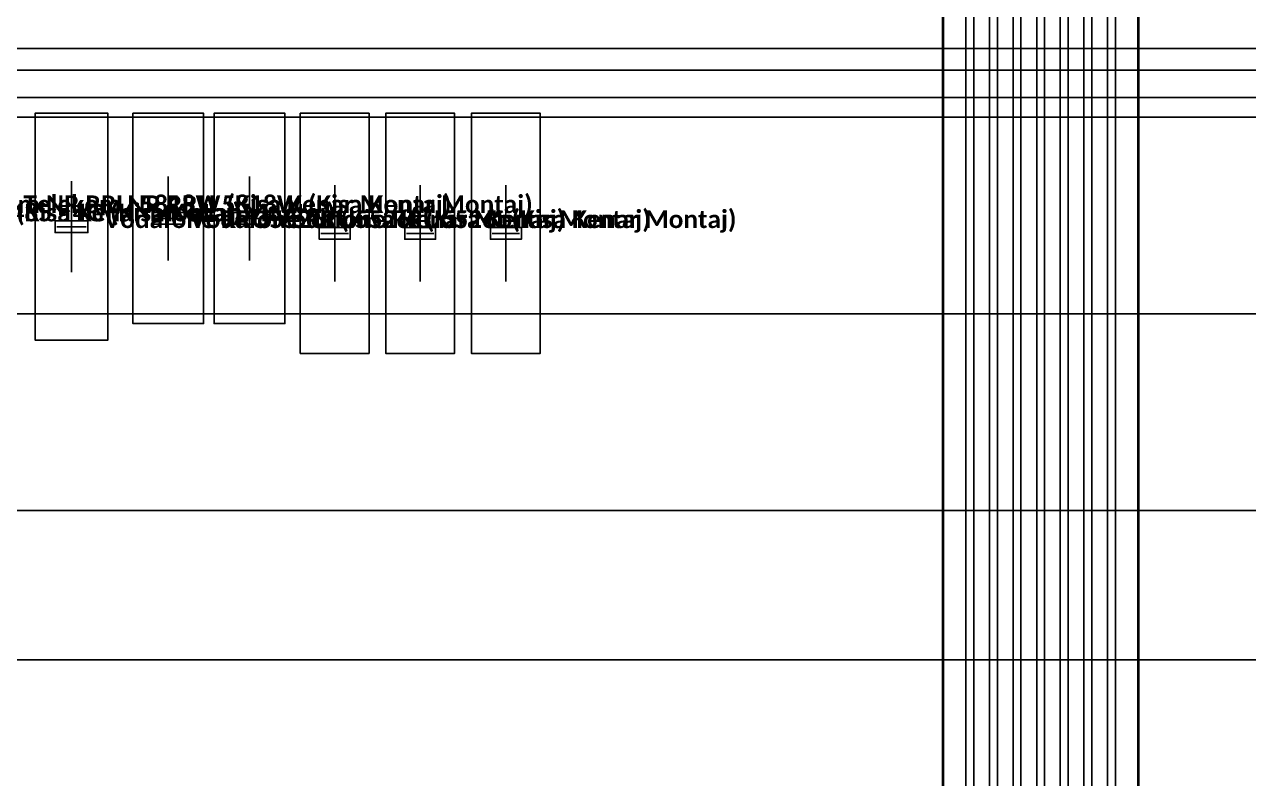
# Model space of a CAD drawing. Header units: millimetres. Extents: x -25000 to 25000, y -60388 to 35000.
# Drawn here: x -2584 to 529, y 618 to 2536 of the extents above; entities that cross this region are included whole.
import ezdxf
from ezdxf.enums import TextEntityAlignment as Align

# ---------------------------------------------------------------- set-up
doc = ezdxf.new("R2010")
doc.units = ezdxf.units.MM
for name, color, linetype in [('CELIK_KIRIS_KOLON', 9, 'CONTINUOUS'), ('EKP_TURK_TELEKOM_RRU', 4, 'CONTINUOUS'), ('EKP_TURKCELL_RRU', 5, 'CONTINUOUS'), ('EKP_VODAFONE_RRU', 1, 'CONTINUOUS'), ('KBL_ENERJI_2X25', 5, 'CONTINUOUS'), ('MONTAJ_BORULARI', 2, 'CONTINUOUS'), ('TAVA_PROFILI', 6, 'CONTINUOUS'), ('ZEMIN_PLATFORM', 8, 'CONTINUOUS')]:
    doc.layers.add(name, color=color, linetype=linetype)
doc.styles.get("Standard").update_dxf_attribs({"font": 'calibrib.ttf'})

msp = doc.modelspace()

# ---------------------------------------------------------------- linework, layer by layer
at = {"layer": 'CELIK_KIRIS_KOLON'}
for p, q in [((6500, 2475, 2000), (-6500, 2475, 2000)), ((6500, 2475, 10000), (-6500, 2475, 10000)), ((-6500, 2350, 2000), (6500, 2350, 2000)), ((-6500, 2350, 10000), (6500, 2350, 10000))]:
    msp.add_line(p, q, dxfattribs=at)
for points in [[(-6500, 2350, 2000), (6500, 2350, 2000), (6500, 2475, 2000), (-6500, 2475, 2000)], [(-6500, 2350, 10000), (6500, 2350, 10000), (6500, 2475, 10000), (-6500, 2475, 10000)], [(-6500, 2475, 2000), (6500, 2475, 2000), (6500, 2475, 10000), (-6500, 2475, 10000)], [(-6500, 2350, 2000), (6500, 2350, 2000), (6500, 2350, 10000), (-6500, 2350, 10000)]]:
    msp.add_3dface(points, dxfattribs=at)
at = {"layer": 'EKP_TURK_TELEKOM_RRU'}
for p, q in [((-2128.5, 2310, 21310), (-2308.5, 2310, 21310)), ((-2308.5, 2310, 21310), (-2308.5, 1775, 21310)), ((-2128.5, 2310, 21945), (-2308.5, 2310, 21945)), ((-2308.5, 2310, 21945), (-2308.5, 1775, 21945)), ((-2308.5, 2310, 21310), (-2308.5, 2310, 21945)), ((-2128.5, 1775, 21310), (-2128.5, 2310, 21310)), ((-2128.5, 1775, 21945), (-2128.5, 2310, 21945)), ((-2128.5, 2310, 21310), (-2128.5, 2310, 21945)), ((-1921.8, 2310, 21310), (-2101.8, 2310, 21310)), ((-2101.8, 2310, 21310), (-2101.8, 1775, 21310)), ((-1921.8, 2310, 21945), (-2101.8, 2310, 21945)), ((-2101.8, 2310, 21945), (-2101.8, 1775, 21945)), ((-2101.8, 2310, 21310), (-2101.8, 2310, 21945)), ((-1921.8, 1775, 21310), (-1921.8, 2310, 21310)), ((-1921.8, 1775, 21945), (-1921.8, 2310, 21945)), ((-1921.8, 2310, 21310), (-1921.8, 2310, 21945)), ((-2218.5, 1935.5, 21945), (-2218.5, 2149.5, 21945)), ((-2011.8, 1935.5, 21945), (-2011.8, 2149.5, 21945)), ((-2178, 2057.5, 21945), (-2259, 2057.5, 21945)), ((-2259, 2057.5, 21945), (-2259, 2027.5, 21945)), ((-2178, 2057.5, 21975), (-2259, 2057.5, 21975)), ((-2259, 2057.5, 21975), (-2259, 2027.5, 21975)), ((-2259, 2057.5, 21945), (-2259, 2057.5, 21975)), ((-2178, 2027.5, 21945), (-2178, 2057.5, 21945)), ((-2178, 2027.5, 21975), (-2178, 2057.5, 21975)), ((-2178, 2057.5, 21945), (-2178, 2057.5, 21975)), ((-1971.3, 2057.5, 21945), (-2052.3, 2057.5, 21945)), ((-2052.3, 2057.5, 21945), (-2052.3, 2027.5, 21945)), ((-1971.3, 2057.5, 21975), (-2052.3, 2057.5, 21975)), ((-2052.3, 2057.5, 21975), (-2052.3, 2027.5, 21975)), ((-2052.3, 2057.5, 21945), (-2052.3, 2057.5, 21975)), ((-1971.3, 2027.5, 21945), (-1971.3, 2057.5, 21945)), ((-1971.3, 2027.5, 21975), (-1971.3, 2057.5, 21975)), ((-1971.3, 2057.5, 21945), (-1971.3, 2057.5, 21975)), ((-2259, 2027.5, 21945), (-2178, 2027.5, 21945)), ((-2259, 2027.5, 21975), (-2178, 2027.5, 21975)), ((-2259, 2027.5, 21945), (-2259, 2027.5, 21975)), ((-2254.5, 2042.5, 21945), (-2182.5, 2042.5, 21945)), ((-2178, 2027.5, 21945), (-2178, 2027.5, 21975)), ((-2052.3, 2027.5, 21945), (-1971.3, 2027.5, 21945)), ((-2052.3, 2027.5, 21975), (-1971.3, 2027.5, 21975)), ((-2052.3, 2027.5, 21945), (-2052.3, 2027.5, 21975)), ((-2047.8, 2042.5, 21945), (-1975.8, 2042.5, 21945)), ((-1971.3, 2027.5, 21945), (-1971.3, 2027.5, 21975)), ((-2308.5, 1775, 21310), (-2128.5, 1775, 21310)), ((-2308.5, 1775, 21945), (-2128.5, 1775, 21945)), ((-2308.5, 1775, 21310), (-2308.5, 1775, 21945)), ((-2128.5, 1775, 21310), (-2128.5, 1775, 21945)), ((-2101.8, 1775, 21310), (-1921.8, 1775, 21310)), ((-2101.8, 1775, 21945), (-1921.8, 1775, 21945)), ((-2101.8, 1775, 21310), (-2101.8, 1775, 21945)), ((-1921.8, 1775, 21310), (-1921.8, 1775, 21945))]:
    msp.add_line(p, q, dxfattribs=at)
for points in [[(-2308.5, 1775, 21310), (-2128.5, 1775, 21310), (-2128.5, 2310, 21310), (-2308.5, 2310, 21310)], [(-2308.5, 1775, 21945), (-2128.5, 1775, 21945), (-2128.5, 2310, 21945), (-2308.5, 2310, 21945)], [(-2308.5, 2310, 21310), (-2128.5, 2310, 21310), (-2128.5, 2310, 21945), (-2308.5, 2310, 21945)], [(-2308.5, 1775, 21310), (-2308.5, 2310, 21310), (-2308.5, 2310, 21945), (-2308.5, 1775, 21945)], [(-2128.5, 1775, 21310), (-2128.5, 2310, 21310), (-2128.5, 2310, 21945), (-2128.5, 1775, 21945)], [(-2101.8, 1775, 21310), (-1921.8, 1775, 21310), (-1921.8, 2310, 21310), (-2101.8, 2310, 21310)], [(-2101.8, 1775, 21945), (-1921.8, 1775, 21945), (-1921.8, 2310, 21945), (-2101.8, 2310, 21945)], [(-2101.8, 2310, 21310), (-1921.8, 2310, 21310), (-1921.8, 2310, 21945), (-2101.8, 2310, 21945)], [(-2101.8, 1775, 21310), (-2101.8, 2310, 21310), (-2101.8, 2310, 21945), (-2101.8, 1775, 21945)], [(-1921.8, 1775, 21310), (-1921.8, 2310, 21310), (-1921.8, 2310, 21945), (-1921.8, 1775, 21945)], [(-2259, 2027.5, 21945), (-2178, 2027.5, 21945), (-2178, 2057.5, 21945), (-2259, 2057.5, 21945)], [(-2259, 2027.5, 21975), (-2178, 2027.5, 21975), (-2178, 2057.5, 21975), (-2259, 2057.5, 21975)], [(-2259, 2057.5, 21945), (-2178, 2057.5, 21945), (-2178, 2057.5, 21975), (-2259, 2057.5, 21975)], [(-2259, 2027.5, 21945), (-2259, 2057.5, 21945), (-2259, 2057.5, 21975), (-2259, 2027.5, 21975)], [(-2178, 2027.5, 21945), (-2178, 2057.5, 21945), (-2178, 2057.5, 21975), (-2178, 2027.5, 21975)], [(-2052.3, 2027.5, 21945), (-1971.3, 2027.5, 21945), (-1971.3, 2057.5, 21945), (-2052.3, 2057.5, 21945)], [(-2052.3, 2027.5, 21975), (-1971.3, 2027.5, 21975), (-1971.3, 2057.5, 21975), (-2052.3, 2057.5, 21975)], [(-2052.3, 2057.5, 21945), (-1971.3, 2057.5, 21945), (-1971.3, 2057.5, 21975), (-2052.3, 2057.5, 21975)], [(-2052.3, 2027.5, 21945), (-2052.3, 2057.5, 21945), (-2052.3, 2057.5, 21975), (-2052.3, 2027.5, 21975)], [(-1971.3, 2027.5, 21945), (-1971.3, 2057.5, 21945), (-1971.3, 2057.5, 21975), (-1971.3, 2027.5, 21975)], [(-2259, 2027.5, 21945), (-2178, 2027.5, 21945), (-2178, 2027.5, 21975), (-2259, 2027.5, 21975)], [(-2052.3, 2027.5, 21945), (-1971.3, 2027.5, 21945), (-1971.3, 2027.5, 21975), (-2052.3, 2027.5, 21975)], [(-2308.5, 1775, 21310), (-2128.5, 1775, 21310), (-2128.5, 1775, 21945), (-2308.5, 1775, 21945)], [(-2101.8, 1775, 21310), (-1921.8, 1775, 21310), (-1921.8, 1775, 21945), (-2101.8, 1775, 21945)]]:
    msp.add_3dface(points, dxfattribs=at)
at = {"layer": 'EKP_TURKCELL_RRU'}
for p, q in [((-2372.1, 2310, 21283.5), (-2557.1, 2310, 21283.5)), ((-2557.1, 2310, 21283.5), (-2557.1, 1733, 21283.5)), ((-2372.1, 2310, 21971.5), (-2557.1, 2310, 21971.5)), ((-2557.1, 2310, 21971.5), (-2557.1, 1733, 21971.5)), ((-2557.1, 2310, 21283.5), (-2557.1, 2310, 21971.5)), ((-2372.1, 1733, 21283.5), (-2372.1, 2310, 21283.5)), ((-2372.1, 1733, 21971.5), (-2372.1, 2310, 21971.5)), ((-2372.1, 2310, 21283.5), (-2372.1, 2310, 21971.5)), ((-2464.6, 1906.1, 21971.5), (-2464.6, 2136.9, 21971.5)), ((-2423, 2036.5, 21971.5), (-2506.2, 2036.5, 21971.5)), ((-2506.2, 2036.5, 21971.5), (-2506.2, 2006.5, 21971.5)), ((-2423, 2036.5, 22001.5), (-2506.2, 2036.5, 22001.5)), ((-2506.2, 2036.5, 22001.5), (-2506.2, 2006.5, 22001.5)), ((-2506.2, 2036.5, 21971.5), (-2506.2, 2036.5, 22001.5)), ((-2423, 2006.5, 21971.5), (-2423, 2036.5, 21971.5)), ((-2423, 2006.5, 22001.5), (-2423, 2036.5, 22001.5)), ((-2423, 2036.5, 21971.5), (-2423, 2036.5, 22001.5)), ((-2506.2, 2006.5, 21971.5), (-2423, 2006.5, 21971.5)), ((-2506.2, 2006.5, 22001.5), (-2423, 2006.5, 22001.5)), ((-2506.2, 2006.5, 21971.5), (-2506.2, 2006.5, 22001.5)), ((-2501.6, 2021.5, 21971.5), (-2427.6, 2021.5, 21971.5)), ((-2423, 2006.5, 21971.5), (-2423, 2006.5, 22001.5)), ((-2557.1, 1733, 21283.5), (-2372.1, 1733, 21283.5)), ((-2557.1, 1733, 21971.5), (-2372.1, 1733, 21971.5)), ((-2557.1, 1733, 21283.5), (-2557.1, 1733, 21971.5)), ((-2372.1, 1733, 21283.5), (-2372.1, 1733, 21971.5))]:
    msp.add_line(p, q, dxfattribs=at)
for points in [[(-2557.1, 1733, 21283.5), (-2372.1, 1733, 21283.5), (-2372.1, 2310, 21283.5), (-2557.1, 2310, 21283.5)], [(-2557.1, 1733, 21971.5), (-2372.1, 1733, 21971.5), (-2372.1, 2310, 21971.5), (-2557.1, 2310, 21971.5)], [(-2557.1, 2310, 21283.5), (-2372.1, 2310, 21283.5), (-2372.1, 2310, 21971.5), (-2557.1, 2310, 21971.5)], [(-2557.1, 1733, 21283.5), (-2557.1, 2310, 21283.5), (-2557.1, 2310, 21971.5), (-2557.1, 1733, 21971.5)], [(-2372.1, 1733, 21283.5), (-2372.1, 2310, 21283.5), (-2372.1, 2310, 21971.5), (-2372.1, 1733, 21971.5)], [(-2506.2, 2006.5, 21971.5), (-2423, 2006.5, 21971.5), (-2423, 2036.5, 21971.5), (-2506.2, 2036.5, 21971.5)], [(-2506.2, 2006.5, 22001.5), (-2423, 2006.5, 22001.5), (-2423, 2036.5, 22001.5), (-2506.2, 2036.5, 22001.5)], [(-2506.2, 2036.5, 21971.5), (-2423, 2036.5, 21971.5), (-2423, 2036.5, 22001.5), (-2506.2, 2036.5, 22001.5)], [(-2506.2, 2006.5, 21971.5), (-2506.2, 2036.5, 21971.5), (-2506.2, 2036.5, 22001.5), (-2506.2, 2006.5, 22001.5)], [(-2423, 2006.5, 21971.5), (-2423, 2036.5, 21971.5), (-2423, 2036.5, 22001.5), (-2423, 2006.5, 22001.5)], [(-2506.2, 2006.5, 21971.5), (-2423, 2006.5, 21971.5), (-2423, 2006.5, 22001.5), (-2506.2, 2006.5, 22001.5)], [(-2557.1, 1733, 21283.5), (-2372.1, 1733, 21283.5), (-2372.1, 1733, 21971.5), (-2557.1, 1733, 21971.5)]]:
    msp.add_3dface(points, dxfattribs=at)
at = {"layer": 'EKP_VODAFONE_RRU'}
for p, q in [((-1707.8, 2310, 21310), (-1882.8, 2310, 21310)), ((-1882.8, 2310, 21310), (-1882.8, 1699, 21310)), ((-1707.8, 2310, 21945), (-1882.8, 2310, 21945)), ((-1882.8, 2310, 21945), (-1882.8, 1699, 21945)), ((-1882.8, 2310, 21310), (-1882.8, 2310, 21945)), ((-1707.8, 1699, 21310), (-1707.8, 2310, 21310)), ((-1707.8, 1699, 21945), (-1707.8, 2310, 21945)), ((-1707.8, 2310, 21310), (-1707.8, 2310, 21945)), ((-1490.4, 2310, 21310), (-1665.4, 2310, 21310)), ((-1665.4, 2310, 21310), (-1665.4, 1699, 21310)), ((-1490.4, 2310, 21945), (-1665.4, 2310, 21945)), ((-1665.4, 2310, 21945), (-1665.4, 1699, 21945)), ((-1665.4, 2310, 21310), (-1665.4, 2310, 21945)), ((-1490.4, 1699, 21310), (-1490.4, 2310, 21310)), ((-1490.4, 1699, 21945), (-1490.4, 2310, 21945)), ((-1490.4, 2310, 21310), (-1490.4, 2310, 21945)), ((-1272.5, 2310, 21310), (-1447.5, 2310, 21310)), ((-1447.5, 2310, 21310), (-1447.5, 1699, 21310)), ((-1272.5, 2310, 21945), (-1447.5, 2310, 21945)), ((-1447.5, 2310, 21945), (-1447.5, 1699, 21945)), ((-1447.5, 2310, 21310), (-1447.5, 2310, 21945)), ((-1272.5, 1699, 21310), (-1272.5, 2310, 21310)), ((-1272.5, 1699, 21945), (-1272.5, 2310, 21945)), ((-1272.5, 2310, 21310), (-1272.5, 2310, 21945)), ((-1795.3, 1882.3, 21945), (-1795.3, 2126.7, 21945)), ((-1577.9, 1882.3, 21945), (-1577.9, 2126.7, 21945)), ((-1360, 1882.3, 21945), (-1360, 2126.7, 21945)), ((-1755.9, 2019.5, 21945), (-1834.7, 2019.5, 21945)), ((-1834.7, 2019.5, 21945), (-1834.7, 1989.5, 21945)), ((-1755.9, 2019.5, 21975), (-1834.7, 2019.5, 21975)), ((-1834.7, 2019.5, 21975), (-1834.7, 1989.5, 21975)), ((-1834.7, 2019.5, 21945), (-1834.7, 2019.5, 21975)), ((-1830.3, 2004.5, 21945), (-1760.3, 2004.5, 21945)), ((-1755.9, 1989.5, 21945), (-1755.9, 2019.5, 21945)), ((-1755.9, 1989.5, 21975), (-1755.9, 2019.5, 21975)), ((-1755.9, 2019.5, 21945), (-1755.9, 2019.5, 21975)), ((-1538.5, 2019.5, 21945), (-1617.2, 2019.5, 21945)), ((-1617.2, 2019.5, 21945), (-1617.2, 1989.5, 21945)), ((-1538.5, 2019.5, 21975), (-1617.2, 2019.5, 21975)), ((-1617.2, 2019.5, 21975), (-1617.2, 1989.5, 21975)), ((-1617.2, 2019.5, 21945), (-1617.2, 2019.5, 21975)), ((-1612.9, 2004.5, 21945), (-1542.9, 2004.5, 21945)), ((-1538.5, 1989.5, 21945), (-1538.5, 2019.5, 21945)), ((-1538.5, 1989.5, 21975), (-1538.5, 2019.5, 21975)), ((-1538.5, 2019.5, 21945), (-1538.5, 2019.5, 21975)), ((-1320.6, 2019.5, 21945), (-1399.4, 2019.5, 21945)), ((-1399.4, 2019.5, 21945), (-1399.4, 1989.5, 21945)), ((-1320.6, 2019.5, 21975), (-1399.4, 2019.5, 21975)), ((-1399.4, 2019.5, 21975), (-1399.4, 1989.5, 21975)), ((-1399.4, 2019.5, 21945), (-1399.4, 2019.5, 21975)), ((-1395, 2004.5, 21945), (-1325, 2004.5, 21945)), ((-1320.6, 1989.5, 21945), (-1320.6, 2019.5, 21945)), ((-1320.6, 1989.5, 21975), (-1320.6, 2019.5, 21975)), ((-1320.6, 2019.5, 21945), (-1320.6, 2019.5, 21975)), ((-1834.7, 1989.5, 21945), (-1755.9, 1989.5, 21945)), ((-1834.7, 1989.5, 21975), (-1755.9, 1989.5, 21975)), ((-1834.7, 1989.5, 21945), (-1834.7, 1989.5, 21975)), ((-1755.9, 1989.5, 21945), (-1755.9, 1989.5, 21975)), ((-1617.2, 1989.5, 21945), (-1538.5, 1989.5, 21945)), ((-1617.2, 1989.5, 21975), (-1538.5, 1989.5, 21975)), ((-1617.2, 1989.5, 21945), (-1617.2, 1989.5, 21975)), ((-1538.5, 1989.5, 21945), (-1538.5, 1989.5, 21975)), ((-1399.4, 1989.5, 21945), (-1320.6, 1989.5, 21945)), ((-1399.4, 1989.5, 21975), (-1320.6, 1989.5, 21975)), ((-1399.4, 1989.5, 21945), (-1399.4, 1989.5, 21975)), ((-1320.6, 1989.5, 21945), (-1320.6, 1989.5, 21975)), ((-1882.8, 1699, 21310), (-1707.8, 1699, 21310)), ((-1882.8, 1699, 21945), (-1707.8, 1699, 21945)), ((-1882.8, 1699, 21310), (-1882.8, 1699, 21945)), ((-1707.8, 1699, 21310), (-1707.8, 1699, 21945)), ((-1665.4, 1699, 21310), (-1490.4, 1699, 21310)), ((-1665.4, 1699, 21945), (-1490.4, 1699, 21945)), ((-1665.4, 1699, 21310), (-1665.4, 1699, 21945)), ((-1490.4, 1699, 21310), (-1490.4, 1699, 21945)), ((-1447.5, 1699, 21310), (-1272.5, 1699, 21310)), ((-1447.5, 1699, 21945), (-1272.5, 1699, 21945)), ((-1447.5, 1699, 21310), (-1447.5, 1699, 21945)), ((-1272.5, 1699, 21310), (-1272.5, 1699, 21945))]:
    msp.add_line(p, q, dxfattribs=at)
for points in [[(-1882.8, 1699, 21310), (-1707.8, 1699, 21310), (-1707.8, 2310, 21310), (-1882.8, 2310, 21310)], [(-1882.8, 1699, 21945), (-1707.8, 1699, 21945), (-1707.8, 2310, 21945), (-1882.8, 2310, 21945)], [(-1882.8, 2310, 21310), (-1707.8, 2310, 21310), (-1707.8, 2310, 21945), (-1882.8, 2310, 21945)], [(-1882.8, 1699, 21310), (-1882.8, 2310, 21310), (-1882.8, 2310, 21945), (-1882.8, 1699, 21945)], [(-1707.8, 1699, 21310), (-1707.8, 2310, 21310), (-1707.8, 2310, 21945), (-1707.8, 1699, 21945)], [(-1665.4, 1699, 21310), (-1490.4, 1699, 21310), (-1490.4, 2310, 21310), (-1665.4, 2310, 21310)], [(-1665.4, 1699, 21945), (-1490.4, 1699, 21945), (-1490.4, 2310, 21945), (-1665.4, 2310, 21945)], [(-1665.4, 2310, 21310), (-1490.4, 2310, 21310), (-1490.4, 2310, 21945), (-1665.4, 2310, 21945)], [(-1665.4, 1699, 21310), (-1665.4, 2310, 21310), (-1665.4, 2310, 21945), (-1665.4, 1699, 21945)], [(-1490.4, 1699, 21310), (-1490.4, 2310, 21310), (-1490.4, 2310, 21945), (-1490.4, 1699, 21945)], [(-1447.5, 1699, 21310), (-1272.5, 1699, 21310), (-1272.5, 2310, 21310), (-1447.5, 2310, 21310)], [(-1447.5, 1699, 21945), (-1272.5, 1699, 21945), (-1272.5, 2310, 21945), (-1447.5, 2310, 21945)], [(-1447.5, 2310, 21310), (-1272.5, 2310, 21310), (-1272.5, 2310, 21945), (-1447.5, 2310, 21945)], [(-1447.5, 1699, 21310), (-1447.5, 2310, 21310), (-1447.5, 2310, 21945), (-1447.5, 1699, 21945)], [(-1272.5, 1699, 21310), (-1272.5, 2310, 21310), (-1272.5, 2310, 21945), (-1272.5, 1699, 21945)], [(-1834.7, 1989.5, 21945), (-1755.9, 1989.5, 21945), (-1755.9, 2019.5, 21945), (-1834.7, 2019.5, 21945)], [(-1834.7, 1989.5, 21975), (-1755.9, 1989.5, 21975), (-1755.9, 2019.5, 21975), (-1834.7, 2019.5, 21975)], [(-1834.7, 2019.5, 21945), (-1755.9, 2019.5, 21945), (-1755.9, 2019.5, 21975), (-1834.7, 2019.5, 21975)], [(-1834.7, 1989.5, 21945), (-1834.7, 2019.5, 21945), (-1834.7, 2019.5, 21975), (-1834.7, 1989.5, 21975)], [(-1755.9, 1989.5, 21945), (-1755.9, 2019.5, 21945), (-1755.9, 2019.5, 21975), (-1755.9, 1989.5, 21975)], [(-1617.2, 1989.5, 21945), (-1538.5, 1989.5, 21945), (-1538.5, 2019.5, 21945), (-1617.2, 2019.5, 21945)], [(-1617.2, 1989.5, 21975), (-1538.5, 1989.5, 21975), (-1538.5, 2019.5, 21975), (-1617.2, 2019.5, 21975)], [(-1617.2, 2019.5, 21945), (-1538.5, 2019.5, 21945), (-1538.5, 2019.5, 21975), (-1617.2, 2019.5, 21975)], [(-1617.2, 1989.5, 21945), (-1617.2, 2019.5, 21945), (-1617.2, 2019.5, 21975), (-1617.2, 1989.5, 21975)], [(-1538.5, 1989.5, 21945), (-1538.5, 2019.5, 21945), (-1538.5, 2019.5, 21975), (-1538.5, 1989.5, 21975)], [(-1399.4, 1989.5, 21945), (-1320.6, 1989.5, 21945), (-1320.6, 2019.5, 21945), (-1399.4, 2019.5, 21945)], [(-1399.4, 1989.5, 21975), (-1320.6, 1989.5, 21975), (-1320.6, 2019.5, 21975), (-1399.4, 2019.5, 21975)], [(-1399.4, 2019.5, 21945), (-1320.6, 2019.5, 21945), (-1320.6, 2019.5, 21975), (-1399.4, 2019.5, 21975)], [(-1399.4, 1989.5, 21945), (-1399.4, 2019.5, 21945), (-1399.4, 2019.5, 21975), (-1399.4, 1989.5, 21975)], [(-1320.6, 1989.5, 21945), (-1320.6, 2019.5, 21945), (-1320.6, 2019.5, 21975), (-1320.6, 1989.5, 21975)], [(-1834.7, 1989.5, 21945), (-1755.9, 1989.5, 21945), (-1755.9, 1989.5, 21975), (-1834.7, 1989.5, 21975)], [(-1617.2, 1989.5, 21945), (-1538.5, 1989.5, 21945), (-1538.5, 1989.5, 21975), (-1617.2, 1989.5, 21975)], [(-1399.4, 1989.5, 21945), (-1320.6, 1989.5, 21945), (-1320.6, 1989.5, 21975), (-1399.4, 1989.5, 21975)], [(-1882.8, 1699, 21310), (-1707.8, 1699, 21310), (-1707.8, 1699, 21945), (-1882.8, 1699, 21945)], [(-1665.4, 1699, 21310), (-1490.4, 1699, 21310), (-1490.4, 1699, 21945), (-1665.4, 1699, 21945)], [(-1447.5, 1699, 21310), (-1272.5, 1699, 21310), (-1272.5, 1699, 21945), (-1447.5, 1699, 21945)]]:
    msp.add_3dface(points, dxfattribs=at)
at = {"layer": 'KBL_ENERJI_2X25'}
for p, q in [((-190, 35000, 7660), (-190, -100, 7660)), ((-190, 35000, 7680), (-190, -100, 7680)), ((-190, 35000, 7690), (-190, -100, 7690)), ((-190, 35000, 7710), (-190, -100, 7710)), ((-170, -100, 7660), (-170, 35000, 7660)), ((-170, -100, 7680), (-170, 35000, 7680)), ((-170, -100, 7690), (-170, 35000, 7690)), ((-170, -100, 7710), (-170, 35000, 7710)), ((-130, 35000, 7660), (-130, -100, 7660)), ((-130, 35000, 7680), (-130, -100, 7680)), ((-130, 35000, 7690), (-130, -100, 7690)), ((-130, 35000, 7710), (-130, -100, 7710)), ((-110, -100, 7660), (-110, 35000, 7660)), ((-110, -100, 7680), (-110, 35000, 7680)), ((-110, -100, 7690), (-110, 35000, 7690)), ((-110, -100, 7710), (-110, 35000, 7710)), ((-70, 35000, 7660), (-70, -100, 7660)), ((-70, 35000, 7680), (-70, -100, 7680)), ((-70, 35000, 7690), (-70, -100, 7690)), ((-70, 35000, 7710), (-70, -100, 7710)), ((-50, -100, 7660), (-50, 35000, 7660)), ((-50, -100, 7680), (-50, 35000, 7680)), ((-50, -100, 7690), (-50, 35000, 7690)), ((-50, -100, 7710), (-50, 35000, 7710)), ((-10, 35000, 7660), (-10, -100, 7660)), ((-10, 35000, 7680), (-10, -100, 7680)), ((-10, 35000, 7690), (-10, -100, 7690)), ((-10, 35000, 7710), (-10, -100, 7710)), ((10, -100, 7660), (10, 35000, 7660)), ((10, -100, 7680), (10, 35000, 7680)), ((10, -100, 7690), (10, 35000, 7690)), ((10, -100, 7710), (10, 35000, 7710)), ((50, 35000, 7660), (50, -100, 7660)), ((50, 35000, 7680), (50, -100, 7680)), ((50, 35000, 7690), (50, -100, 7690)), ((50, 35000, 7710), (50, -100, 7710)), ((70, -100, 7660), (70, 35000, 7660)), ((70, -100, 7680), (70, 35000, 7680)), ((70, -100, 7690), (70, 35000, 7690)), ((70, -100, 7710), (70, 35000, 7710)), ((110, 35000, 7660), (110, -100, 7660)), ((110, 35000, 7680), (110, -100, 7680)), ((110, 35000, 7690), (110, -100, 7690)), ((110, 35000, 7710), (110, -100, 7710)), ((130, -100, 7660), (130, 35000, 7660)), ((130, -100, 7680), (130, 35000, 7680)), ((130, -100, 7690), (130, 35000, 7690)), ((130, -100, 7710), (130, 35000, 7710)), ((170, 35000, 7660), (170, -100, 7660)), ((170, 35000, 7680), (170, -100, 7680)), ((170, 35000, 7690), (170, -100, 7690)), ((170, 35000, 7710), (170, -100, 7710)), ((190, -100, 7660), (190, 35000, 7660)), ((190, -100, 7680), (190, 35000, 7680)), ((190, -100, 7690), (190, 35000, 7690)), ((190, -100, 7710), (190, 35000, 7710))]:
    msp.add_line(p, q, dxfattribs=at)
for points in [[(-190, -100, 7660), (-170, -100, 7660), (-170, 35000, 7660), (-190, 35000, 7660)], [(-190, -100, 7680), (-170, -100, 7680), (-170, 35000, 7680), (-190, 35000, 7680)], [(-190, -100, 7660), (-190, 35000, 7660), (-190, 35000, 7680), (-190, -100, 7680)], [(-190, -100, 7690), (-170, -100, 7690), (-170, 35000, 7690), (-190, 35000, 7690)], [(-190, -100, 7710), (-170, -100, 7710), (-170, 35000, 7710), (-190, 35000, 7710)], [(-190, -100, 7690), (-190, 35000, 7690), (-190, 35000, 7710), (-190, -100, 7710)], [(-170, -100, 7660), (-170, 35000, 7660), (-170, 35000, 7680), (-170, -100, 7680)], [(-170, -100, 7690), (-170, 35000, 7690), (-170, 35000, 7710), (-170, -100, 7710)], [(-130, -100, 7660), (-110, -100, 7660), (-110, 35000, 7660), (-130, 35000, 7660)], [(-130, -100, 7680), (-110, -100, 7680), (-110, 35000, 7680), (-130, 35000, 7680)], [(-130, -100, 7660), (-130, 35000, 7660), (-130, 35000, 7680), (-130, -100, 7680)], [(-130, -100, 7690), (-110, -100, 7690), (-110, 35000, 7690), (-130, 35000, 7690)], [(-130, -100, 7710), (-110, -100, 7710), (-110, 35000, 7710), (-130, 35000, 7710)], [(-130, -100, 7690), (-130, 35000, 7690), (-130, 35000, 7710), (-130, -100, 7710)], [(-110, -100, 7660), (-110, 35000, 7660), (-110, 35000, 7680), (-110, -100, 7680)], [(-110, -100, 7690), (-110, 35000, 7690), (-110, 35000, 7710), (-110, -100, 7710)], [(-70, -100, 7660), (-50, -100, 7660), (-50, 35000, 7660), (-70, 35000, 7660)], [(-70, -100, 7680), (-50, -100, 7680), (-50, 35000, 7680), (-70, 35000, 7680)], [(-70, -100, 7660), (-70, 35000, 7660), (-70, 35000, 7680), (-70, -100, 7680)], [(-70, -100, 7690), (-50, -100, 7690), (-50, 35000, 7690), (-70, 35000, 7690)], [(-70, -100, 7710), (-50, -100, 7710), (-50, 35000, 7710), (-70, 35000, 7710)], [(-70, -100, 7690), (-70, 35000, 7690), (-70, 35000, 7710), (-70, -100, 7710)], [(-50, -100, 7660), (-50, 35000, 7660), (-50, 35000, 7680), (-50, -100, 7680)], [(-50, -100, 7690), (-50, 35000, 7690), (-50, 35000, 7710), (-50, -100, 7710)], [(-10, -100, 7660), (10, -100, 7660), (10, 35000, 7660), (-10, 35000, 7660)], [(-10, -100, 7680), (10, -100, 7680), (10, 35000, 7680), (-10, 35000, 7680)], [(-10, -100, 7660), (-10, 35000, 7660), (-10, 35000, 7680), (-10, -100, 7680)], [(-10, -100, 7690), (10, -100, 7690), (10, 35000, 7690), (-10, 35000, 7690)], [(-10, -100, 7710), (10, -100, 7710), (10, 35000, 7710), (-10, 35000, 7710)], [(-10, -100, 7690), (-10, 35000, 7690), (-10, 35000, 7710), (-10, -100, 7710)], [(10, -100, 7660), (10, 35000, 7660), (10, 35000, 7680), (10, -100, 7680)], [(10, -100, 7690), (10, 35000, 7690), (10, 35000, 7710), (10, -100, 7710)], [(50, -100, 7660), (70, -100, 7660), (70, 35000, 7660), (50, 35000, 7660)], [(50, -100, 7680), (70, -100, 7680), (70, 35000, 7680), (50, 35000, 7680)], [(50, -100, 7660), (50, 35000, 7660), (50, 35000, 7680), (50, -100, 7680)], [(50, -100, 7690), (70, -100, 7690), (70, 35000, 7690), (50, 35000, 7690)], [(50, -100, 7710), (70, -100, 7710), (70, 35000, 7710), (50, 35000, 7710)], [(50, -100, 7690), (50, 35000, 7690), (50, 35000, 7710), (50, -100, 7710)], [(70, -100, 7660), (70, 35000, 7660), (70, 35000, 7680), (70, -100, 7680)], [(70, -100, 7690), (70, 35000, 7690), (70, 35000, 7710), (70, -100, 7710)], [(110, -100, 7660), (130, -100, 7660), (130, 35000, 7660), (110, 35000, 7660)], [(110, -100, 7680), (130, -100, 7680), (130, 35000, 7680), (110, 35000, 7680)], [(110, -100, 7660), (110, 35000, 7660), (110, 35000, 7680), (110, -100, 7680)], [(110, -100, 7690), (130, -100, 7690), (130, 35000, 7690), (110, 35000, 7690)], [(110, -100, 7710), (130, -100, 7710), (130, 35000, 7710), (110, 35000, 7710)], [(110, -100, 7690), (110, 35000, 7690), (110, 35000, 7710), (110, -100, 7710)], [(130, -100, 7660), (130, 35000, 7660), (130, 35000, 7680), (130, -100, 7680)], [(130, -100, 7690), (130, 35000, 7690), (130, 35000, 7710), (130, -100, 7710)], [(170, -100, 7660), (190, -100, 7660), (190, 35000, 7660), (170, 35000, 7660)], [(170, -100, 7680), (190, -100, 7680), (190, 35000, 7680), (170, 35000, 7680)], [(170, -100, 7660), (170, 35000, 7660), (170, 35000, 7680), (170, -100, 7680)], [(170, -100, 7690), (190, -100, 7690), (190, 35000, 7690), (170, 35000, 7690)], [(170, -100, 7710), (190, -100, 7710), (190, 35000, 7710), (170, 35000, 7710)], [(170, -100, 7690), (170, 35000, 7690), (170, 35000, 7710), (170, -100, 7710)], [(190, -100, 7660), (190, 35000, 7660), (190, 35000, 7680), (190, -100, 7680)], [(190, -100, 7690), (190, 35000, 7690), (190, 35000, 7710), (190, -100, 7710)]]:
    msp.add_3dface(points, dxfattribs=at)
at = {"layer": 'MONTAJ_BORULARI'}
for p, q in [((25000, 2420, -1700), (-25000, 2420, -1700)), ((25000, 2420, -200), (-25000, 2420, -200)), ((-25000, 920, -1700), (25000, 920, -1700)), ((-25000, 920, -200), (25000, 920, -200))]:
    msp.add_line(p, q, dxfattribs=at)
for points in [[(-25000, 920, -1700), (25000, 920, -1700), (25000, 2420, -1700), (-25000, 2420, -1700)], [(-25000, 920, -200), (25000, 920, -200), (25000, 2420, -200), (-25000, 2420, -200)], [(-25000, 2420, -1700), (25000, 2420, -1700), (25000, 2420, -200), (-25000, 2420, -200)], [(-25000, 920, -1700), (25000, 920, -1700), (25000, 920, -200), (-25000, 920, -200)]]:
    msp.add_3dface(points, dxfattribs=at)
at = {"layer": 'TAVA_PROFILI'}
for p, q in [((-250, 35000, 7650), (-250, -100, 7650)), ((-250, 35000, 7653), (-250, -100, 7653)), ((-250, 35000, 7650), (-250, -100, 7650)), ((-250, 35000, 7800), (-250, -100, 7800)), ((-247, -100, 7650), (-247, 35000, 7650)), ((-247, -100, 7800), (-247, 35000, 7800)), ((247, 35000, 7650), (247, -100, 7650)), ((247, 35000, 7800), (247, -100, 7800)), ((250, -100, 7650), (250, 35000, 7650)), ((250, -100, 7653), (250, 35000, 7653)), ((250, -100, 7650), (250, 35000, 7650)), ((250, -100, 7800), (250, 35000, 7800))]:
    msp.add_line(p, q, dxfattribs=at)
for points in [[(-250, -100, 7650), (250, -100, 7650), (250, 35000, 7650), (-250, 35000, 7650)], [(-250, -100, 7653), (250, -100, 7653), (250, 35000, 7653), (-250, 35000, 7653)], [(-250, -100, 7650), (-250, 35000, 7650), (-250, 35000, 7653), (-250, -100, 7653)], [(-250, -100, 7650), (-247, -100, 7650), (-247, 35000, 7650), (-250, 35000, 7650)], [(-250, -100, 7800), (-247, -100, 7800), (-247, 35000, 7800), (-250, 35000, 7800)], [(-250, -100, 7650), (-250, 35000, 7650), (-250, 35000, 7800), (-250, -100, 7800)], [(-247, -100, 7650), (-247, 35000, 7650), (-247, 35000, 7800), (-247, -100, 7800)], [(247, -100, 7650), (250, -100, 7650), (250, 35000, 7650), (247, 35000, 7650)], [(247, -100, 7800), (250, -100, 7800), (250, 35000, 7800), (247, 35000, 7800)], [(247, -100, 7650), (247, 35000, 7650), (247, 35000, 7800), (247, -100, 7800)], [(250, -100, 7650), (250, 35000, 7650), (250, 35000, 7653), (250, -100, 7653)], [(250, -100, 7650), (250, 35000, 7650), (250, 35000, 7800), (250, -100, 7800)]]:
    msp.add_3dface(points, dxfattribs=at)
at = {"layer": 'ZEMIN_PLATFORM'}
for p, q in [((6500, 2300, 3500), (-6500, 2300, 3500)), ((6500, 2300, 3550), (-6500, 2300, 3550)), ((6500, 2300, 7000), (-6500, 2300, 7000)), ((6500, 2300, 7050), (-6500, 2300, 7050)), ((-6500, 1800, 3500), (6500, 1800, 3500)), ((-6500, 1800, 3550), (6500, 1800, 3550)), ((-6500, 1800, 7000), (6500, 1800, 7000)), ((-6500, 1800, 7050), (6500, 1800, 7050)), ((3700, 1300, -50), (-3700, 1300, -50)), ((3700, 1300), (-3700, 1300)), ((3700, 1300, 7450), (-3700, 1300, 7450)), ((3700, 1300, 7500), (-3700, 1300, 7500))]:
    msp.add_line(p, q, dxfattribs=at)
for points in [[(-6500, 1800, 3500), (6500, 1800, 3500), (6500, 2300, 3500), (-6500, 2300, 3500)], [(-6500, 1800, 3550), (6500, 1800, 3550), (6500, 2300, 3550), (-6500, 2300, 3550)], [(-6500, 2300, 3500), (6500, 2300, 3500), (6500, 2300, 3550), (-6500, 2300, 3550)], [(-6500, 1800, 7000), (6500, 1800, 7000), (6500, 2300, 7000), (-6500, 2300, 7000)], [(-6500, 1800, 7050), (6500, 1800, 7050), (6500, 2300, 7050), (-6500, 2300, 7050)], [(-6500, 2300, 7000), (6500, 2300, 7000), (6500, 2300, 7050), (-6500, 2300, 7050)], [(-6500, 1800, 3500), (6500, 1800, 3500), (6500, 1800, 3550), (-6500, 1800, 3550)], [(-6500, 1800, 7000), (6500, 1800, 7000), (6500, 1800, 7050), (-6500, 1800, 7050)], [(-3700, 100, -50), (3700, 100, -50), (3700, 1300, -50), (-3700, 1300, -50)], [(-3700, 100), (3700, 100), (3700, 1300), (-3700, 1300)], [(-3700, 1300, -50), (3700, 1300, -50), (3700, 1300), (-3700, 1300)], [(-3700, 100, 7450), (3700, 100, 7450), (3700, 1300, 7450), (-3700, 1300, 7450)], [(-3700, 100, 7500), (3700, 100, 7500), (3700, 1300, 7500), (-3700, 1300, 7500)], [(-3700, 1300, 7450), (3700, 1300, 7450), (3700, 1300, 7500), (-3700, 1300, 7500)]]:
    msp.add_3dface(points, dxfattribs=at)

# ---------------------------------------------------------------- texts
at = {"layer": 'EKP_TURK_TELEKOM_RRU'}
for p in [(-2218.5, 2078.5), (-2011.8, 2078.5)]:
    msp.add_text('Turk Telekom NR RRU 5818W (Kisa Kenar Montaj)', height=45, dxfattribs=at).set_placement(p, align=Align.MIDDLE_CENTER)
at = {"layer": 'EKP_TURKCELL_RRU'}
for p in [(-2703.6, 2057.5), (-2464.6, 2057.5)]:
    msp.add_text('Turkcell LTE RRU4485 - 4G (Kisa Kenar Montaj)', height=45, dxfattribs=at).set_placement(p, align=Align.MIDDLE_CENTER)
at = {"layer": 'EKP_VODAFONE_RRU'}
for p in [(-1795.3, 2040.5), (-1577.9, 2040.5), (-1360, 2040.5)]:
    msp.add_text('Vodafone RRU5526t (Kisa Kenar Montaj)', height=45, dxfattribs=at).set_placement(p, align=Align.MIDDLE_CENTER)

doc.saveas('drawing.dxf')
